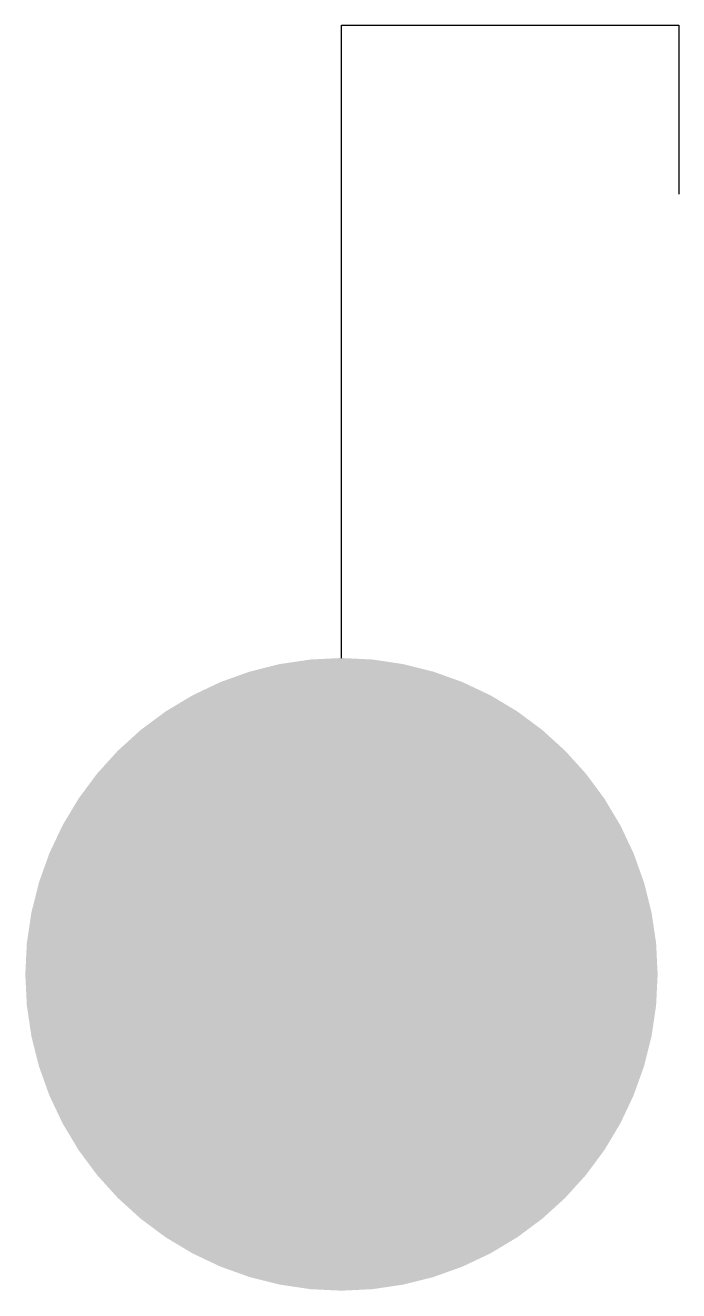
# Model space of a CAD drawing. Header units: metres. Extents: x -25481.42 to -25479.87, y 25735.75 to 25738.75.
import ezdxf

# ---------------------------------------------------------------- set-up
doc = ezdxf.new("R2010")
doc.units = ezdxf.units.M

# ---------------------------------------------------------------- blocks, each defined once
blk = doc.blocks.new('410220')
at = {"color": 4}
for p, q in [((0, 2.25), (0.8, 2.25)), ((0, 0.75), (0, 2.25)), ((0.8, 2.25), (0.8, 1.85))]:
    blk.add_line(p, q, dxfattribs=at)
at = {"color": 4, "const_width": 0.75}
blk.add_lwpolyline([(-0.375, 0, 1), (0.375, 0, 1)], format="xyb", close=True, dxfattribs=at)

msp = doc.modelspace()

# ---------------------------------------------------------------- block references
msp.add_blockref('410220', (-25480.6653, 25736.5049))

doc.saveas('drawing.dxf')
